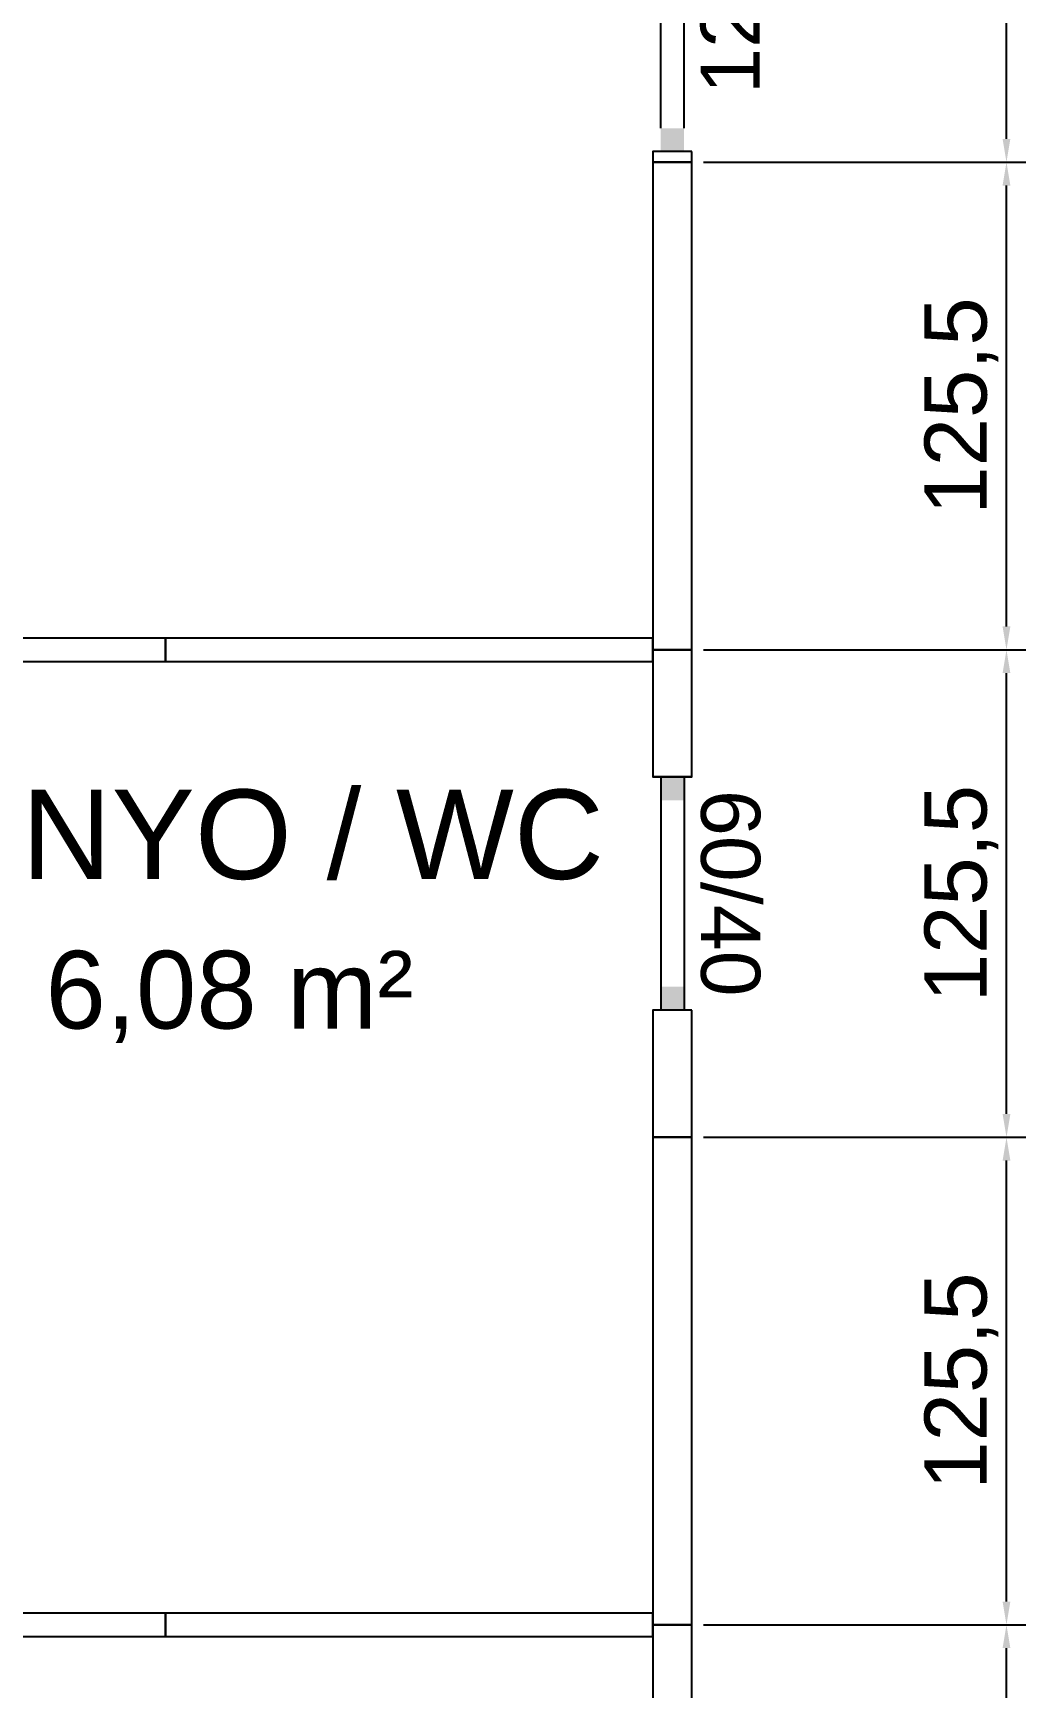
# Model space of a CAD drawing. Header units: centimetres. Extents: x -136 to 1955, y -1012 to 1233.
# Drawn here: x 1676.5 to 1932, y 365.3 to 791.2 of the extents above; entities that cross this region are included whole.
import ezdxf
from ezdxf.enums import TextEntityAlignment as Align

# ---------------------------------------------------------------- set-up
doc = ezdxf.new("R2010")
doc.units = ezdxf.units.CM
for name, color, linetype in [('DIS_DUVAR_100', 30, 'Continuous'), ('IC_DUVAR_60', 30, 'Continuous'), ('ODA_ADLARI', 7, 'Continuous'), ('OLCULER', 7, 'Continuous'), ('PENCERE', 10, 'Continuous')]:
    doc.layers.add(name, color=color, linetype=linetype)
doc.styles.get("Standard").update_dxf_attribs({"font": 'Arial.ttf'})
doc.dimstyles.new('ISO-25', dxfattribs={"dimtxt": 2.5, "dimasz": 2.5, "dimexe": 1.25, "dimexo": 0.625, "dimtad": 1, "dimtxsty": 'Standard', "dimcen": 2.5, "dimadec": 0, "dimazin": 0, "dimtfac": 1, "dimtmove": 0, "dimatfit": 3, "dimfxl": 1, "dimarcsym": 0})

# ---------------------------------------------------------------- blocks, each defined once
blk = doc.blocks.new('DIS_V_1255_100')
blk.add_lwpolyline([(0, 0), (10, 0), (10, 125.5), (0, 125.5)], close=True)
blk = doc.blocks.new('kaynak-pencere-6040')
at = {"layer": 'PENCERE', "color": 1}
for p, q in [((53375.86, 7992.28), (53385.86, 7992.28)), ((53377.86, 7932.28), (53377.86, 7992.28)), ((53383.86, 7932.28), (53383.86, 7992.28)), ((53375.86, 7932.28), (53385.86, 7932.28))]:
    blk.add_line(p, q, dxfattribs=at)
for points in [[(53377.86, 7992.28), (53377.86, 7986.28), (53383.86, 7992.28), (53383.86, 7986.28)], [(53377.86, 7932.28), (53377.86, 7938.28), (53383.86, 7932.28), (53383.86, 7938.28)]]:
    blk.add_solid(points, dxfattribs=at)
at = {"layer": 'PENCERE', "color": 0, "lineweight": 25}
blk.add_text('60/40', height=15.217, rotation=90, dxfattribs=at).set_placement((53373.47, 7935.61))
blk = doc.blocks.new('KROKI_P6040_V_1255_100')
for points in [[(0, 92.75), (10, 92.75), (10, 125.5), (0, 125.5)], [(0, 0), (10, 0), (10, 32.75), (0, 32.75)]]:
    blk.add_lwpolyline(points, close=True)
blk.add_blockref('kaynak-pencere-6040', (-53375.86, -7899.53))
blk = doc.blocks.new('kaynak-pencere-120120')
at = {"layer": 'PENCERE', "color": 1}
for p, q in [((53387.01, 8192.86), (53397.01, 8192.86)), ((53389.01, 8186.86), (53389.01, 8078.86)), ((53395.01, 8186.86), (53395.01, 8078.86)), ((53387.01, 8072.86), (53397.01, 8072.86))]:
    blk.add_line(p, q, dxfattribs=at)
for points in [[(53389.01, 8192.86), (53389.01, 8186.86), (53395.01, 8192.86), (53395.01, 8186.86)], [(53389.01, 8072.86), (53389.01, 8078.86), (53395.01, 8072.86), (53395.01, 8078.86)]]:
    blk.add_solid(points, dxfattribs=at)
at = {"layer": 'PENCERE', "color": 0, "lineweight": 25}
blk.add_text('120/120', height=15.217, rotation=270, dxfattribs=at).set_placement((53369.52, 8178.03))
blk = doc.blocks.new('KROKI_P120120_V_1255_100')
for points in [[(0, 122.75), (10, 122.75), (10, 125.5), (0, 125.5)], [(0, 0), (10, 0), (10, 2.75), (0, 2.75)]]:
    blk.add_lwpolyline(points, close=True)
blk.add_blockref('kaynak-pencere-120120', (-53387.01, -8070.11))
blk = doc.blocks.new('IC_H_1255_60')
blk.add_lwpolyline([(0, 0), (125.5, 0), (125.5, 6), (0, 6)], close=True)
blk = doc.blocks.new('*D126')
at = {"layer": 'Defpoints', "color": 0, "transparency": 16777216}
for p in [(1846, 381.5), (1927, 381.5), (1846, 256)]:
    blk.add_point(p, dxfattribs=at)
at = {"layer": 'OLCULER', "color": 0, "lineweight": -2, "transparency": 16777216}
for p, q in [((1849, 381.5), (1932, 381.5)), ((1927, 262), (1927, 375.5)), ((1849, 256), (1932, 256))]:
    blk.add_line(p, q, dxfattribs=at)
at = {"layer": 'OLCULER', "color": 0, "transparency": 16777216}
for points in [[(1926, 375.5), (1928, 375.5), (1927, 381.5)], [(1926, 262), (1928, 262), (1927, 256)]]:
    blk.add_solid(points, dxfattribs=at)
at = {"layer": 'OLCULER', "color": 0, "transparency": 16777216, "insert": (1915.38, 318.75), "char_height": 16, "attachment_point": 5, "rotation": 90}
blk.add_mtext('125,5', dxfattribs=at)
blk = doc.blocks.new('*D127')
at = {"layer": 'Defpoints', "color": 0, "transparency": 16777216}
for p in [(1846, 507), (1927, 507), (1846, 381.5)]:
    blk.add_point(p, dxfattribs=at)
at = {"layer": 'OLCULER', "color": 0, "lineweight": -2, "transparency": 16777216}
for p, q in [((1849, 507), (1932, 507)), ((1927, 387.5), (1927, 501)), ((1849, 381.5), (1932, 381.5))]:
    blk.add_line(p, q, dxfattribs=at)
at = {"layer": 'OLCULER', "color": 0, "transparency": 16777216}
for points in [[(1926, 501), (1928, 501), (1927, 507)], [(1926, 387.5), (1928, 387.5), (1927, 381.5)]]:
    blk.add_solid(points, dxfattribs=at)
at = {"layer": 'OLCULER', "color": 0, "transparency": 16777216, "insert": (1915.38, 444.25), "char_height": 16, "attachment_point": 5, "rotation": 90}
blk.add_mtext('125,5', dxfattribs=at)
blk = doc.blocks.new('*D128')
at = {"layer": 'Defpoints', "color": 0, "transparency": 16777216}
for p in [(1846, 632.5), (1927, 632.5), (1846, 507)]:
    blk.add_point(p, dxfattribs=at)
at = {"layer": 'OLCULER', "color": 0, "lineweight": -2, "transparency": 16777216}
for p, q in [((1849, 632.5), (1932, 632.5)), ((1927, 513), (1927, 626.5)), ((1849, 507), (1932, 507))]:
    blk.add_line(p, q, dxfattribs=at)
at = {"layer": 'OLCULER', "color": 0, "transparency": 16777216}
for points in [[(1926, 626.5), (1928, 626.5), (1927, 632.5)], [(1926, 513), (1928, 513), (1927, 507)]]:
    blk.add_solid(points, dxfattribs=at)
at = {"layer": 'OLCULER', "color": 0, "transparency": 16777216, "insert": (1915.38, 569.75), "char_height": 16, "attachment_point": 5, "rotation": 90}
blk.add_mtext('125,5', dxfattribs=at)
blk = doc.blocks.new('*D129')
at = {"layer": 'Defpoints', "color": 0, "transparency": 16777216}
for p in [(1846, 758), (1927, 758), (1846, 632.5)]:
    blk.add_point(p, dxfattribs=at)
at = {"layer": 'OLCULER', "color": 0, "lineweight": -2, "transparency": 16777216}
for p, q in [((1849, 758), (1932, 758)), ((1927, 638.5), (1927, 752)), ((1849, 632.5), (1932, 632.5))]:
    blk.add_line(p, q, dxfattribs=at)
at = {"layer": 'OLCULER', "color": 0, "transparency": 16777216}
for points in [[(1926, 752), (1928, 752), (1927, 758)], [(1926, 638.5), (1928, 638.5), (1927, 632.5)]]:
    blk.add_solid(points, dxfattribs=at)
at = {"layer": 'OLCULER', "color": 0, "transparency": 16777216, "insert": (1915.38, 695.25), "char_height": 16, "attachment_point": 5, "rotation": 90}
blk.add_mtext('125,5', dxfattribs=at)
blk = doc.blocks.new('*D111')
at = {"layer": 'Defpoints', "color": 0, "transparency": 16777216}
for p in [(1846, 883.5), (1927, 883.5), (1846, 758)]:
    blk.add_point(p, dxfattribs=at)
at = {"layer": 'OLCULER', "color": 0, "lineweight": -2, "transparency": 16777216}
for p, q in [((1849, 883.5), (1932, 883.5)), ((1927, 764), (1927, 877.5)), ((1849, 758), (1932, 758))]:
    blk.add_line(p, q, dxfattribs=at)
at = {"layer": 'OLCULER', "color": 0, "transparency": 16777216}
for points in [[(1926, 877.5), (1928, 877.5), (1927, 883.5)], [(1926, 764), (1928, 764), (1927, 758)]]:
    blk.add_solid(points, dxfattribs=at)
at = {"layer": 'OLCULER', "color": 0, "transparency": 16777216, "insert": (1915.38, 820.75), "char_height": 16, "attachment_point": 5, "rotation": 90}
blk.add_mtext('125,5', dxfattribs=at)

msp = doc.modelspace()

# ---------------------------------------------------------------- block references
at = {"layer": 'DIS_DUVAR_100', "rotation": 180}
for name, p in [('KROKI_P120120_V_1255_100', (1846, 883.5)), ('KROKI_P6040_V_1255_100', (1846, 632.5))]:
    msp.add_blockref(name, p, dxfattribs=at)
at = {"layer": 'DIS_DUVAR_100'}
for p in [(1836, 632.5), (1836, 381.5), (1836, 256)]:
    msp.add_blockref('DIS_V_1255_100', p, dxfattribs=at)
at = {"layer": 'IC_DUVAR_60'}
for p in [(1585, 629.5), (1710.5, 629.5), (1585, 378.5), (1710.5, 378.5)]:
    msp.add_blockref('IC_H_1255_60', p, dxfattribs=at)

# ---------------------------------------------------------------- texts
at = {"layer": 'ODA_ADLARI'}
for s, height, p in [('BANYO / WC', 23, (1727, 585)), ('6,08 m²', 20, (1727, 545))]:
    msp.add_text(s, height=height, dxfattribs=at).set_placement(p, align=Align.MIDDLE_CENTER)

# ---------------------------------------------------------------- dimensions: what is measured, and where the dimension line sits
at = {"layer": 'OLCULER'}
for base, p1, p2, picture, middle in [((1927, 883.5), (1846, 758), (1846, 883.5), '*D111', (1915.385, 820.75)), ((1927, 758), (1846, 632.5), (1846, 758), '*D129', (1915.385, 695.25)), ((1927, 632.5), (1846, 507), (1846, 632.5), '*D128', (1915.385, 569.75)), ((1927, 507), (1846, 381.5), (1846, 507), '*D127', (1915.385, 444.25)), ((1927, 381.5), (1846, 256), (1846, 381.5), '*D126', (1915.385, 318.75))]:
    dim = msp.add_linear_dim(base=base, p1=p1, p2=p2, angle=90, dimstyle='ISO-25', override={"dimtxt": 16, "dimasz": 6, "dimexe": 5, "dimexo": 3, "dimgap": 2, "dimdec": 1, "dimtix": 1, "dimatfit": 1}, dxfattribs=at)
    dim.commit()
    dim.dimension.update_dxf_attribs({"geometry": picture, "text_midpoint": middle})

doc.saveas('drawing.dxf')
